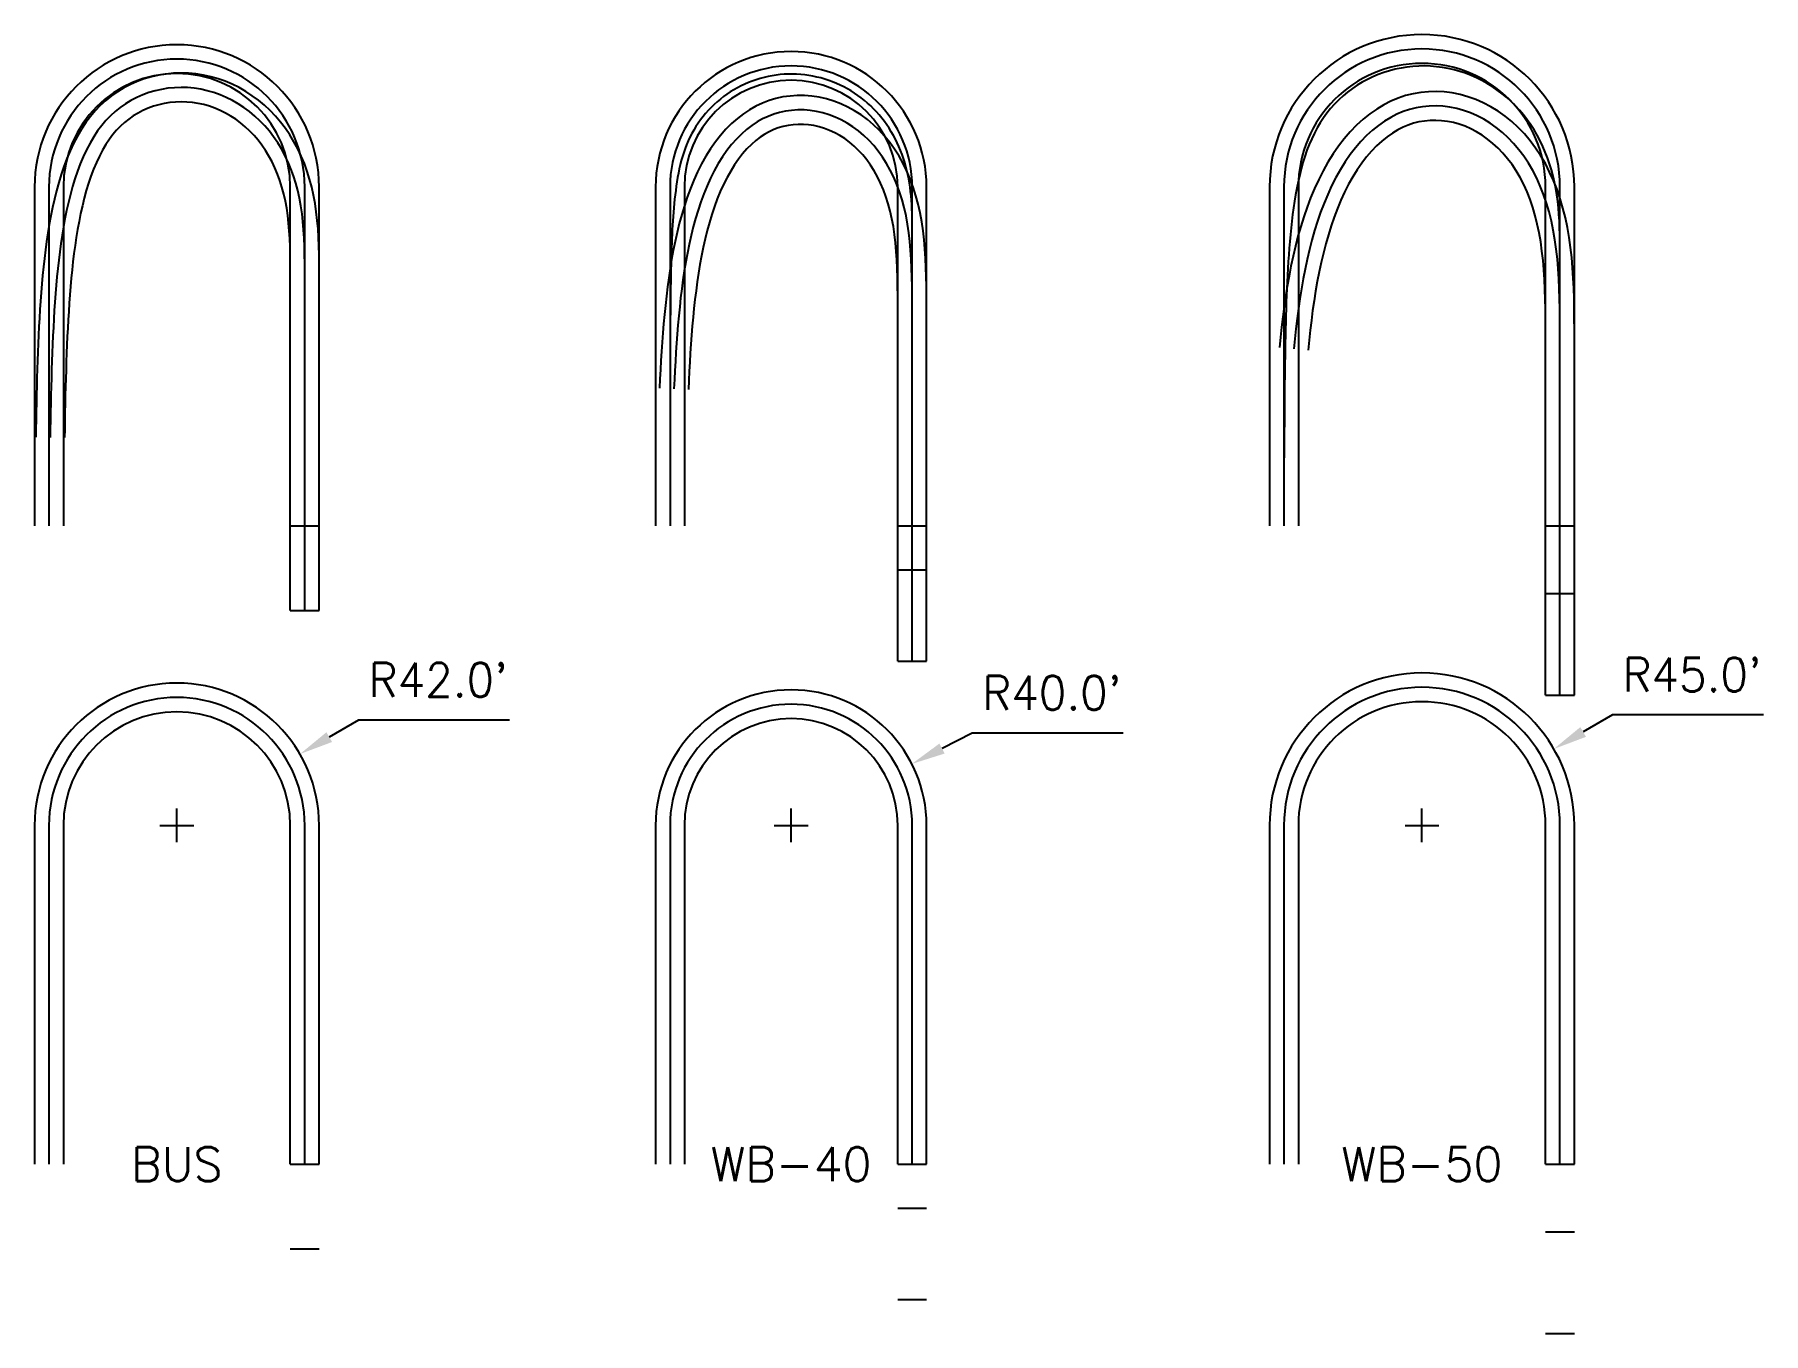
# Model space of a CAD drawing. Extents: x -16 to 1678, y -85 to 1191.
# Drawn here: x 403 to 913, y -3 to 380 of the extents above; entities that cross this region are included whole.
import ezdxf
from ezdxf.enums import TextEntityAlignment as Align

# ---------------------------------------------------------------- set-up
doc = ezdxf.new("R2010")
doc.units = 0
doc.header["$MEASUREMENT"] = 0
for name, color, linetype in [('CENTERLINE', 2, 'Continuous'), ('FRONT WHEEL', 3, 'Continuous'), ('REAR WHEEL', 6, 'Continuous'), ('STARTING AXLES', 7, 'Continuous'), ('text', 7, 'Continuous')]:
    doc.layers.add(name, color=color, linetype=linetype)
doc.styles.add('ROMANS', font='romans.shx', dxfattribs={"width": 0.95})
doc.styles.get("Standard").update_dxf_attribs({"font": 'ROMANS.shx', "width": 0.95})
doc.dimstyles.get("Standard").update_dxf_attribs({"dimscale": 100, "dimtxt": 0.1, "dimasz": 0.1, "dimexe": 0.05, "dimexo": 0.05, "dimgap": 0.025, "dimtad": 0, "dimtih": 1, "dimtoh": 1, "dimdec": 1, "dimzin": 0, "dimdsep": 46, "dimtxsty": 'ROMANS', "dimcen": 0.05, "dimadec": 0, "dimazin": 0, "dimtfac": 1, "dimtdec": 1, "dimtofl": 0, "dimtmove": 0, "dimatfit": 3, "dimfxl": 1, "dimtvp": 1, "dimtolj": 1, "dimtzin": 0, "dimarcsym": 0})

# ---------------------------------------------------------------- blocks, each defined once
blk = doc.blocks.new('*D3')
at = {"layer": 'Defpoints', "color": 0, "transparency": 16777216}
for p in [(481.08, 167.55), (444.73, 146.51)]:
    blk.add_point(p, dxfattribs=at)
at = {"layer": 'text', "color": 0, "lineweight": -2, "transparency": 16777216}
for p, q in [((498.39, 177.57), (489.74, 172.56)), ((542.96, 177.57), (498.39, 177.57)), ((444.73, 141.51), (444.73, 151.51)), ((439.73, 146.51), (449.73, 146.51))]:
    blk.add_line(p, q, dxfattribs=at)
at = {"layer": 'text', "color": 0, "transparency": 16777216}
blk.add_solid([(488.9, 174), (490.57, 171.12), (481.08, 167.55)], dxfattribs=at)
at = {"layer": 'text', "color": 0, "transparency": 16777216, "insert": (521.93, 189.47), "char_height": 10, "attachment_point": 5, "style": 'ROMANS'}
blk.add_mtext("\\A1;R42.0'", dxfattribs=at)
blk = doc.blocks.new('*D4')
at = {"layer": 'Defpoints', "color": 0, "transparency": 16777216}
for p in [(661.75, 164.65), (626.1, 146.51)]:
    blk.add_point(p, dxfattribs=at)
at = {"layer": 'text', "color": 0, "lineweight": -2, "transparency": 16777216}
for p, q in [((679.57, 173.72), (670.66, 169.18)), ((724.15, 173.72), (679.57, 173.72)), ((626.1, 141.51), (626.1, 151.51)), ((621.1, 146.51), (631.1, 146.51))]:
    blk.add_line(p, q, dxfattribs=at)
at = {"layer": 'text', "color": 0, "transparency": 16777216}
blk.add_solid([(669.91, 170.67), (671.42, 167.7), (661.75, 164.65)], dxfattribs=at)
at = {"layer": 'text', "color": 0, "transparency": 16777216, "insert": (703.11, 185.62), "char_height": 10, "attachment_point": 5, "style": 'ROMANS'}
blk.add_mtext("\\A1;R40.0'", dxfattribs=at)
blk = doc.blocks.new('*D5')
at = {"layer": 'Defpoints', "color": 0, "transparency": 16777216}
for p in [(851.31, 169.07), (812.37, 146.51)]:
    blk.add_point(p, dxfattribs=at)
at = {"layer": 'text', "color": 0, "lineweight": -2, "transparency": 16777216}
for p, q in [((868.62, 179.09), (859.96, 174.08)), ((913.19, 179.09), (868.62, 179.09)), ((812.37, 141.51), (812.37, 151.51)), ((807.37, 146.51), (817.37, 146.51))]:
    blk.add_line(p, q, dxfattribs=at)
at = {"layer": 'text', "color": 0, "transparency": 16777216}
blk.add_solid([(859.13, 175.52), (860.8, 172.64), (851.31, 169.07)], dxfattribs=at)
at = {"layer": 'text', "color": 0, "transparency": 16777216, "insert": (892.15, 191), "char_height": 10, "attachment_point": 5, "style": 'ROMANS'}
blk.add_mtext("\\A1;R45.0'", dxfattribs=at)

msp = doc.modelspace()

# ---------------------------------------------------------------- linework, layer by layer
at = {"layer": 'CENTERLINE'}
for points in [[(482.48, 234.97), (482.48, 334.97, 1), (406.98, 334.97), (406.98, 234.97)], [(853.12, 234.97), (853.12, 334.97, 1), (771.62, 334.97), (771.62, 234.97)], [(661.85, 234.97), (661.85, 334.97, 1), (590.35, 334.97), (590.35, 234.97)], [(482.48, 46.51), (482.48, 146.51, 1), (406.98, 146.51), (406.98, 46.51)], [(853.12, 46.51), (853.12, 146.51, 1), (771.62, 146.51), (771.62, 46.51)], [(661.85, 46.51), (661.85, 146.51, 1), (590.35, 146.51), (590.35, 46.51)]]:
    msp.add_lwpolyline(points, format="xyb", dxfattribs=at)
for points in [[(661.85, 221.97), (661.85, 223.27), (661.85, 224.57), (661.85, 225.87), (661.85, 227.17), (661.85, 228.47), (661.85, 229.77), (661.85, 231.07), (661.85, 232.37), (661.85, 233.67), (661.85, 234.97), (661.85, 236.27), (661.85, 237.57), (661.85, 238.87), (661.85, 240.17), (661.85, 241.47), (661.85, 242.77), (661.85, 244.07), (661.85, 245.37), (661.85, 246.67), (661.85, 247.97), (661.85, 249.27), (661.85, 250.57), (661.85, 251.87), (661.85, 253.17), (661.85, 254.47), (661.85, 255.77), (661.85, 257.07), (661.85, 258.37), (661.85, 259.67), (661.85, 260.97), (661.85, 262.27), (661.85, 263.57), (661.85, 264.87), (661.85, 266.17), (661.85, 267.47), (661.85, 268.77), (661.85, 270.07), (661.85, 271.37), (661.85, 272.67), (661.85, 273.97), (661.85, 275.27), (661.85, 276.57), (661.85, 277.87), (661.85, 279.17), (661.85, 280.47), (661.85, 281.77), (661.85, 283.07), (661.85, 284.37), (661.85, 285.67), (661.85, 286.97), (661.85, 288.27), (661.85, 289.57), (661.85, 290.87), (661.85, 292.17), (661.85, 293.47), (661.85, 294.77), (661.85, 296.07), (661.85, 297.37), (661.85, 298.67), (661.85, 299.97), (661.85, 301.27), (661.85, 302.57), (661.85, 303.87), (661.85, 305.17), (661.85, 306.47), (661.85, 307.77), (661.85, 309.07), (661.85, 310.37), (661.85, 311.67), (661.85, 312.97), (661.85, 314.27), (661.85, 315.57), (661.85, 316.87), (661.85, 318.17), (661.85, 319.47), (661.85, 320.77), (661.85, 322.07), (661.85, 323.37), (661.84, 324.67), (661.83, 325.96), (661.8, 327.25), (661.76, 328.54), (661.7, 329.82), (661.61, 331.1), (661.51, 332.37), (661.38, 333.64), (661.22, 334.89), (661.04, 336.14), (660.82, 337.39), (660.58, 338.62), (660.3, 339.84), (659.99, 341.05), (659.65, 342.25), (659.28, 343.43), (658.87, 344.6), (658.42, 345.76), (657.95, 346.9), (657.43, 348.02), (656.89, 349.13), (656.31, 350.21), (655.69, 351.27), (655.04, 352.32), (654.36, 353.33), (653.64, 354.33), (652.9, 355.3), (652.12, 356.24), (651.31, 357.15), (650.47, 358.04), (649.6, 358.89), (648.7, 359.71), (647.77, 360.5), (646.82, 361.26), (645.84, 361.98), (644.84, 362.67), (643.81, 363.32), (642.76, 363.94), (641.69, 364.52), (640.6, 365.06), (639.5, 365.55), (638.37, 366.01), (637.23, 366.43), (636.08, 366.81), (634.91, 367.15), (633.74, 367.44), (632.55, 367.69), (631.36, 367.9), (630.16, 368.07), (628.95, 368.19), (627.74, 368.27), (626.53, 368.3), (625.32, 368.29), (624.1, 368.24), (622.9, 368.14), (621.69, 368), (620.5, 367.82), (619.31, 367.59), (618.12, 367.32), (616.95, 367.01), (615.8, 366.65), (614.65, 366.25), (613.52, 365.82), (612.41, 365.34), (611.31, 364.82), (610.24, 364.26), (609.18, 363.67), (608.15, 363.03), (607.14, 362.36), (606.16, 361.65), (605.21, 360.91), (604.28, 360.13), (603.38, 359.32), (602.51, 358.48), (601.67, 357.61), (600.86, 356.7), (600.09, 355.77), (599.35, 354.81), (598.65, 353.82), (597.98, 352.81), (597.35, 351.78), (596.76, 350.72), (596.2, 349.65), (595.69, 348.55), (595.22, 347.44), (594.78, 346.3), (594.38, 345.14), (594.01, 343.95), (593.68, 342.75), (593.37, 341.52), (593.09, 340.29), (592.83, 339.04), (592.6, 337.78), (592.39, 336.52), (592.2, 335.25), (592.02, 333.97), (591.86, 332.69), (591.72, 331.41), (591.59, 330.12), (591.47, 328.83), (591.36, 327.54), (591.27, 326.25), (591.18, 324.95), (591.1, 323.66), (591.03, 322.36), (590.96, 321.07), (590.91, 319.77), (590.85, 318.47), (590.81, 317.17), (590.76, 315.87), (590.72, 314.57), (590.69, 313.28), (590.65, 311.98), (590.63, 310.68), (590.6, 309.38), (590.57, 308.08), (590.55, 306.78), (590.53, 305.48), (590.52, 304.18), (590.5, 302.88), (590.49, 301.58), (590.47, 300.28), (590.46, 298.98), (590.45, 297.68), (590.44, 296.38), (590.43, 295.08), (590.42, 293.78), (590.42, 292.48), (590.41, 291.18), (590.4, 289.88), (590.4, 288.58), (590.39, 287.28), (590.39, 285.98), (590.39, 284.68), (590.38, 283.38), (590.38, 282.08), (590.38, 280.78), (590.37, 279.48), (590.37, 278.18), (590.37, 276.88), (590.37, 275.58), (590.36, 274.28), (590.36, 272.98), (590.36, 271.68), (590.36, 270.38), (590.36, 269.08), (590.36, 267.78), (590.36, 266.48), (590.36, 265.18), (590.36, 263.88), (590.35, 262.58), (590.35, 261.28), (590.35, 259.98), (590.35, 258.68), (590.35, 257.38), (590.35, 256.08), (590.35, 254.78), (590.35, 253.48), (590.35, 252.18), (590.35, 250.88), (590.35, 249.58), (590.35, 248.28)], [(853.12, 214.97), (853.12, 216.97), (853.12, 218.97), (853.12, 220.97), (853.12, 222.97), (853.12, 224.97), (853.12, 226.97), (853.12, 228.97), (853.12, 230.97), (853.12, 232.97), (853.12, 234.97), (853.12, 236.97), (853.12, 238.97), (853.12, 240.97), (853.12, 242.97), (853.12, 244.97), (853.12, 246.97), (853.12, 248.97), (853.12, 250.97), (853.12, 252.97), (853.12, 254.97), (853.12, 256.97), (853.12, 258.97), (853.12, 260.97), (853.12, 262.97), (853.12, 264.97), (853.12, 266.97), (853.12, 268.97), (853.12, 270.97), (853.12, 272.97), (853.12, 274.97), (853.12, 276.97), (853.12, 278.97), (853.12, 280.97), (853.12, 282.97), (853.12, 284.97), (853.12, 286.97), (853.12, 288.97), (853.12, 290.97), (853.12, 292.97), (853.12, 294.97), (853.12, 296.97), (853.12, 298.97), (853.12, 300.97), (853.12, 302.97), (853.12, 304.97), (853.12, 306.97), (853.12, 308.97), (853.12, 310.97), (853.12, 312.97), (853.12, 314.97), (853.12, 316.97), (853.11, 318.96), (853.08, 320.95), (853.02, 322.93), (852.94, 324.89), (852.82, 326.85), (852.65, 328.79), (852.44, 330.71), (852.18, 332.61), (851.87, 334.49), (851.5, 336.36), (851.08, 338.2), (850.6, 340.01), (850.05, 341.79), (849.44, 343.55), (848.78, 345.27), (848.04, 346.96), (847.25, 348.62), (846.39, 350.23), (845.47, 351.8), (844.49, 353.33), (843.45, 354.8), (842.35, 356.23), (841.19, 357.61), (839.98, 358.93), (838.71, 360.19), (837.39, 361.39), (836.01, 362.52), (834.59, 363.6), (833.13, 364.6), (831.62, 365.53), (830.07, 366.39), (828.49, 367.18), (826.87, 367.89), (825.23, 368.53), (823.56, 369.08), (821.86, 369.56), (820.15, 369.95), (818.42, 370.26), (816.67, 370.49), (814.92, 370.64), (813.17, 370.7), (811.42, 370.68), (809.67, 370.57), (807.93, 370.38), (806.2, 370.1), (804.49, 369.74), (802.79, 369.3), (801.12, 368.78), (799.48, 368.18), (797.87, 367.5), (796.3, 366.74), (794.76, 365.9), (793.27, 365), (791.82, 364.02), (790.43, 362.97), (789.08, 361.85), (787.8, 360.68), (786.57, 359.44), (785.4, 358.14), (784.3, 356.78), (783.27, 355.38), (782.31, 353.92), (781.41, 352.43), (780.59, 350.87), (779.81, 349.23), (779.09, 347.54), (778.42, 345.8), (777.81, 344.01), (777.24, 342.18), (776.73, 340.32), (776.26, 338.44), (775.82, 336.54), (775.43, 334.62), (775.07, 332.69), (774.75, 330.74), (774.45, 328.79), (774.19, 326.82), (773.94, 324.85), (773.72, 322.88), (773.52, 320.9), (773.34, 318.91), (773.18, 316.93), (773.03, 314.94), (772.9, 312.95), (772.78, 310.95), (772.67, 308.96), (772.57, 306.97), (772.48, 304.97), (772.4, 302.97), (772.32, 300.98), (772.25, 298.98), (772.19, 296.98), (772.14, 294.98), (772.09, 292.98), (772.05, 290.98), (772, 288.98), (771.97, 286.98), (771.94, 284.99), (771.91, 282.99), (771.88, 280.99), (771.85, 278.99), (771.83, 276.99), (771.81, 274.99), (771.79, 272.99), (771.78, 270.99), (771.76, 268.99), (771.75, 266.99), (771.74, 264.99), (771.72, 262.99), (771.71, 260.99), (771.71, 258.99), (771.7, 256.99), (771.69, 254.99)], [(482.48, 209.97), (482.48, 212.47), (482.48, 214.97), (482.48, 217.47), (482.48, 219.97), (482.48, 222.47), (482.48, 224.97), (482.48, 227.47), (482.48, 229.97), (482.48, 232.47), (482.48, 234.97), (482.48, 237.47), (482.48, 239.97), (482.48, 242.47), (482.48, 244.97), (482.48, 247.47), (482.48, 249.97), (482.48, 252.47), (482.48, 254.97), (482.48, 257.47), (482.48, 259.97), (482.48, 262.47), (482.48, 264.97), (482.48, 267.47), (482.48, 269.97), (482.48, 272.47), (482.48, 274.97), (482.48, 277.47), (482.48, 279.97), (482.48, 282.47), (482.48, 284.97), (482.48, 287.47), (482.48, 289.97), (482.48, 292.47), (482.48, 294.97), (482.48, 297.47), (482.48, 299.97), (482.48, 302.47), (482.48, 304.97), (482.48, 307.47), (482.48, 309.97), (482.48, 312.47), (482.46, 314.96), (482.41, 317.43), (482.32, 319.88), (482.18, 322.3), (481.98, 324.7), (481.71, 327.06), (481.37, 329.38), (480.95, 331.66), (480.45, 333.9), (479.86, 336.09), (479.19, 338.23), (478.43, 340.31), (477.58, 342.34), (476.65, 344.3), (475.62, 346.2), (474.51, 348.02), (473.32, 349.77), (472.05, 351.44), (470.69, 353.03), (469.26, 354.52), (467.76, 355.93), (466.19, 357.23), (464.56, 358.44), (462.86, 359.55), (461.12, 360.54), (459.33, 361.43), (457.49, 362.2), (455.62, 362.86), (453.72, 363.4), (451.8, 363.82), (449.86, 364.12), (447.92, 364.3), (445.97, 364.36), (444.03, 364.29), (442.1, 364.1), (440.19, 363.8), (438.31, 363.37), (436.46, 362.82), (434.66, 362.16), (432.9, 361.39), (431.2, 360.51), (429.57, 359.52), (428, 358.43), (426.51, 357.24), (425.1, 355.96), (423.78, 354.59), (422.54, 353.13), (421.34, 351.53), (420.19, 349.79), (419.1, 347.93), (418.07, 345.97), (417.11, 343.92), (416.22, 341.79), (415.39, 339.61), (414.63, 337.36), (413.93, 335.08), (413.29, 332.75), (412.71, 330.4), (412.18, 328.02), (411.69, 325.62), (411.25, 323.2), (410.85, 320.76), (410.48, 318.32), (410.15, 315.86), (409.85, 313.4), (409.58, 310.93), (409.33, 308.45), (409.11, 305.97), (408.91, 303.49), (408.73, 301), (408.56, 298.51), (408.41, 296.02), (408.27, 293.53), (408.15, 291.04), (408.04, 288.54), (407.94, 286.04), (407.85, 283.55), (407.76, 281.05), (407.69, 278.55), (407.62, 276.05), (407.56, 273.56), (407.51, 271.06), (407.46, 268.56), (407.41, 266.06), (407.37, 263.56), (407.33, 261.06)], [(661.85, 194.97), (661.85, 197.67), (661.85, 200.37), (661.85, 203.07), (661.85, 205.77), (661.85, 208.47), (661.85, 211.17), (661.85, 213.87), (661.85, 216.57), (661.85, 219.27), (661.85, 221.97), (661.85, 224.67), (661.85, 227.37), (661.85, 230.07), (661.85, 232.77), (661.85, 235.47), (661.85, 238.17), (661.85, 240.87), (661.85, 243.57), (661.85, 246.27), (661.85, 248.97), (661.85, 251.67), (661.85, 254.37), (661.85, 257.07), (661.85, 259.77), (661.85, 262.47), (661.85, 265.17), (661.85, 267.87), (661.85, 270.57), (661.85, 273.27), (661.85, 275.97), (661.85, 278.67), (661.85, 281.37), (661.85, 284.07), (661.85, 286.77), (661.85, 289.47), (661.85, 292.17), (661.85, 294.87), (661.85, 297.57), (661.84, 300.27), (661.84, 302.97), (661.81, 305.66), (661.76, 308.34), (661.69, 311.02), (661.57, 313.67), (661.39, 316.3), (661.16, 318.9), (660.86, 321.46), (660.49, 323.98), (660.03, 326.45), (659.49, 328.87), (658.86, 331.22), (658.14, 333.51), (657.32, 335.73), (656.41, 337.87), (655.4, 339.92), (654.3, 341.89), (653.12, 343.76), (651.84, 345.53), (650.49, 347.2), (649.05, 348.76), (647.55, 350.21), (645.97, 351.54), (644.33, 352.74), (642.64, 353.83), (640.9, 354.78), (639.13, 355.6), (637.31, 356.3), (635.48, 356.85), (633.62, 357.27), (631.77, 357.56), (629.91, 357.71), (628.07, 357.72), (626.24, 357.6), (624.44, 357.35), (622.68, 356.97), (620.96, 356.46), (619.3, 355.83), (617.67, 355.07), (616.08, 354.17), (614.51, 353.13), (612.96, 351.94), (611.44, 350.6), (609.96, 349.12), (608.53, 347.49), (607.16, 345.74), (605.84, 343.85), (604.6, 341.86), (603.42, 339.77), (602.32, 337.58), (601.3, 335.32), (600.34, 332.99), (599.46, 330.6), (598.65, 328.16), (597.9, 325.68), (597.21, 323.16), (596.58, 320.61), (596.01, 318.04), (595.49, 315.44), (595.01, 312.83), (594.57, 310.2), (594.18, 307.55), (593.82, 304.9), (593.49, 302.24), (593.2, 299.57), (592.93, 296.9), (592.68, 294.22), (592.46, 291.54), (592.26, 288.86), (592.08, 286.17), (591.92, 283.48), (591.77, 280.79), (591.63, 278.09), (591.51, 275.4)], [(853.12, 184.97), (853.12, 187.97), (853.12, 190.97), (853.12, 193.97), (853.12, 196.97), (853.12, 199.97), (853.12, 202.97), (853.12, 205.97), (853.12, 208.97), (853.12, 211.97), (853.12, 214.97), (853.12, 217.97), (853.12, 220.97), (853.12, 223.97), (853.12, 226.97), (853.12, 229.97), (853.12, 232.97), (853.12, 235.97), (853.12, 238.97), (853.12, 241.97), (853.12, 244.97), (853.12, 247.97), (853.12, 250.97), (853.12, 253.97), (853.12, 256.97), (853.12, 259.97), (853.12, 262.97), (853.12, 265.97), (853.12, 268.97), (853.12, 271.97), (853.12, 274.97), (853.12, 277.97), (853.12, 280.97), (853.12, 283.97), (853.12, 286.97), (853.12, 289.97), (853.11, 292.97), (853.1, 295.96), (853.06, 298.96), (853.01, 301.94), (852.91, 304.91), (852.78, 307.87), (852.59, 310.8), (852.34, 313.71), (852.02, 316.58), (851.63, 319.41), (851.15, 322.2), (850.58, 324.92), (849.91, 327.6), (849.15, 330.2), (848.28, 332.73), (847.31, 335.18), (846.24, 337.54), (845.08, 339.81), (843.81, 341.97), (842.44, 344.03), (840.98, 345.98), (839.44, 347.8), (837.8, 349.5), (836.1, 351.08), (834.32, 352.51), (832.48, 353.81), (830.59, 354.97), (828.65, 355.98), (826.67, 356.84), (824.66, 357.56), (822.63, 358.12), (820.6, 358.53), (818.56, 358.79), (816.53, 358.9), (814.53, 358.86), (812.55, 358.67), (810.61, 358.33), (808.72, 357.86), (806.85, 357.23), (804.99, 356.46), (803.15, 355.52), (801.32, 354.43), (799.52, 353.17), (797.75, 351.74), (796.02, 350.16), (794.34, 348.42), (792.72, 346.54), (791.16, 344.52), (789.68, 342.38), (788.27, 340.13), (786.95, 337.77), (785.7, 335.33), (784.54, 332.8), (783.45, 330.21), (782.45, 327.55), (781.51, 324.84), (780.65, 322.09), (779.86, 319.3), (779.13, 316.47), (778.46, 313.61), (777.85, 310.74), (777.29, 307.84), (776.77, 304.92), (776.31, 301.99), (775.88, 299.05), (775.49, 296.1), (775.13, 293.14), (774.81, 290.18), (774.52, 287.2)], [(657.6, 194.97), (657.6, 197.67), (657.6, 200.37), (657.6, 203.07), (657.6, 205.77), (657.6, 208.47), (657.6, 211.17), (657.6, 213.87), (657.6, 216.57), (657.6, 219.27), (657.6, 221.97), (657.6, 224.67), (657.6, 227.37), (657.6, 230.07), (657.6, 232.77), (657.6, 235.47), (657.6, 238.17), (657.6, 240.87), (657.6, 243.57), (657.6, 246.27), (657.6, 248.97), (657.6, 251.67), (657.6, 254.37), (657.6, 257.07), (657.6, 259.77), (657.6, 262.47), (657.6, 265.17), (657.6, 267.87), (657.6, 270.57), (657.6, 273.27), (657.6, 275.97), (657.6, 278.67), (657.6, 281.37), (657.6, 284.07), (657.6, 286.77), (657.6, 289.47), (657.6, 292.17)]]:
    msp.add_lwpolyline(points, dxfattribs=at)
at = {"layer": 'FRONT WHEEL'}
for points in [[(857.37, 234.97), (857.37, 334.97, 1), (767.37, 334.97), (767.37, 234.97)], [(486.73, 234.97), (486.73, 334.97, 1), (402.73, 334.97), (402.73, 234.97)], [(666.1, 234.97), (666.1, 334.97, 1), (586.1, 334.97), (586.1, 234.97)], [(478.23, 234.97), (478.23, 334.97, 1), (411.23, 334.97), (411.23, 234.97)], [(848.87, 234.97), (848.87, 334.97, 1), (775.87, 334.97), (775.87, 234.97)], [(657.6, 234.97), (657.6, 334.97, 1), (594.6, 334.97), (594.6, 234.97)], [(857.37, 46.51), (857.37, 146.51, 1), (767.37, 146.51), (767.37, 46.51)], [(486.73, 46.51), (486.73, 146.51, 1), (402.73, 146.51), (402.73, 46.51)], [(666.1, 46.51), (666.1, 146.51, 1), (586.1, 146.51), (586.1, 46.51)], [(478.23, 46.51), (478.23, 146.51, 1), (411.23, 146.51), (411.23, 46.51)], [(848.87, 46.51), (848.87, 146.51, 1), (775.87, 146.51), (775.87, 46.51)], [(657.6, 46.51), (657.6, 146.51, 1), (594.6, 146.51), (594.6, 46.51)]]:
    msp.add_lwpolyline(points, format="xyb", dxfattribs=at)
at = {"layer": 'REAR WHEEL'}
for points in [[(486.73, 209.97), (486.73, 212.47), (486.73, 214.97), (486.73, 217.47), (486.73, 219.97), (486.73, 222.47), (486.73, 224.97), (486.73, 227.47), (486.73, 229.97), (486.73, 232.47), (486.73, 234.97), (486.73, 237.47), (486.73, 239.97), (486.73, 242.47), (486.73, 244.97), (486.73, 247.47), (486.73, 249.97), (486.73, 252.47), (486.73, 254.97), (486.73, 257.47), (486.73, 259.97), (486.73, 262.47), (486.73, 264.97), (486.73, 267.47), (486.73, 269.97), (486.73, 272.47), (486.73, 274.97), (486.73, 277.47), (486.73, 279.97), (486.73, 282.47), (486.73, 284.97), (486.73, 287.47), (486.73, 289.97), (486.73, 292.47), (486.73, 294.97), (486.73, 297.47), (486.73, 299.97), (486.73, 302.47), (486.73, 304.97), (486.73, 307.47), (486.73, 309.97), (486.73, 312.49), (486.71, 315.01), (486.66, 317.55), (486.57, 320.08), (486.42, 322.6), (486.21, 325.11), (485.92, 327.6), (485.56, 330.07), (485.11, 332.51), (484.58, 334.91), (483.94, 337.27), (483.22, 339.59), (482.39, 341.86), (481.46, 344.07), (480.44, 346.23), (479.31, 348.31), (478.09, 350.33), (476.77, 352.26), (475.35, 354.11), (473.85, 355.88), (472.25, 357.55), (470.57, 359.11), (468.82, 360.58), (466.98, 361.93), (465.08, 363.17), (463.12, 364.3), (461.09, 365.3), (459.02, 366.17), (456.91, 366.91), (454.76, 367.52), (452.58, 368), (450.38, 368.34), (448.17, 368.54), (445.96, 368.61), (443.75, 368.53), (441.55, 368.32), (439.38, 367.97), (437.23, 367.48), (435.13, 366.86), (433.07, 366.11), (431.06, 365.22), (429.12, 364.21), (427.25, 363.08), (425.46, 361.84), (423.75, 360.48), (422.14, 359.01), (420.63, 357.45), (419.21, 355.78), (417.86, 353.97), (416.58, 352.04), (415.38, 349.99), (414.26, 347.86), (413.22, 345.65), (412.27, 343.37), (411.39, 341.04), (410.58, 338.67), (409.85, 336.26), (409.18, 333.83), (408.57, 331.37), (408.02, 328.9), (407.52, 326.42), (407.06, 323.92), (406.65, 321.42), (406.27, 318.91), (405.94, 316.4), (405.63, 313.89), (405.35, 311.37), (405.1, 308.85), (404.88, 306.34), (404.67, 303.82), (404.49, 301.3), (404.32, 298.78), (404.17, 296.27), (404.03, 293.75), (403.91, 291.24), (403.79, 288.72), (403.69, 286.21), (403.6, 283.7), (403.52, 281.18), (403.44, 278.67), (403.37, 276.16), (403.31, 273.66), (403.26, 271.15), (403.21, 268.64), (403.16, 266.13), (403.12, 263.63), (403.08, 261.12)], [(857.37, 184.97), (857.37, 187.97), (857.37, 190.97), (857.37, 193.97), (857.37, 196.97), (857.37, 199.97), (857.37, 202.97), (857.37, 205.97), (857.37, 208.97), (857.37, 211.97), (857.37, 214.97), (857.37, 217.97), (857.37, 220.97), (857.37, 223.97), (857.37, 226.97), (857.37, 229.97), (857.37, 232.97), (857.37, 235.97), (857.37, 238.97), (857.37, 241.97), (857.37, 244.97), (857.37, 247.97), (857.37, 250.97), (857.37, 253.97), (857.37, 256.97), (857.37, 259.97), (857.37, 262.97), (857.37, 265.97), (857.37, 268.97), (857.37, 271.97), (857.37, 274.97), (857.37, 277.97), (857.37, 280.97), (857.37, 283.97), (857.37, 286.97), (857.37, 289.97), (857.36, 292.98), (857.35, 296), (857.31, 299.02), (857.26, 302.05), (857.16, 305.08), (857.02, 308.1), (856.83, 311.12), (856.57, 314.12), (856.24, 317.11), (855.83, 320.07), (855.32, 322.99), (854.72, 325.87), (854.01, 328.71), (853.2, 331.49), (852.27, 334.2), (851.23, 336.84), (850.07, 339.39), (848.8, 341.86), (847.41, 344.22), (845.91, 346.48), (844.31, 348.63), (842.6, 350.65), (840.78, 352.54), (838.88, 354.29), (836.89, 355.9), (834.82, 357.36), (832.68, 358.67), (830.48, 359.81), (828.24, 360.8), (825.94, 361.61), (823.62, 362.25), (821.29, 362.73), (818.95, 363.02), (816.6, 363.15), (814.28, 363.1), (811.99, 362.88), (809.74, 362.49), (807.53, 361.94), (805.35, 361.22), (803.21, 360.32), (801.09, 359.24), (799.01, 357.99), (796.97, 356.57), (794.98, 354.97), (793.05, 353.21), (791.2, 351.29), (789.42, 349.23), (787.73, 347.03), (786.13, 344.72), (784.62, 342.3), (783.2, 339.78), (781.88, 337.18), (780.64, 334.51), (779.5, 331.78), (778.45, 329), (777.48, 326.17), (776.58, 323.3), (775.76, 320.41), (775, 317.48), (774.31, 314.54), (773.68, 311.58), (773.11, 308.61), (772.58, 305.63), (772.1, 302.64), (771.67, 299.64), (771.27, 296.63), (770.91, 293.63), (770.58, 290.62), (770.29, 287.62)], [(478.23, 209.97), (478.23, 212.47), (478.23, 214.97), (478.23, 217.47), (478.23, 219.97), (478.23, 222.47), (478.23, 224.97), (478.23, 227.47), (478.23, 229.97), (478.23, 232.47), (478.23, 234.97), (478.23, 237.47), (478.23, 239.97), (478.23, 242.47), (478.23, 244.97), (478.23, 247.47), (478.23, 249.97), (478.23, 252.47), (478.23, 254.97), (478.23, 257.47), (478.23, 259.97), (478.23, 262.47), (478.23, 264.97), (478.23, 267.47), (478.23, 269.97), (478.23, 272.47), (478.23, 274.97), (478.23, 277.47), (478.23, 279.97), (478.23, 282.47), (478.23, 284.97), (478.23, 287.47), (478.23, 289.97), (478.23, 292.47), (478.23, 294.97), (478.23, 297.47), (478.23, 299.97), (478.23, 302.47), (478.23, 304.97), (478.23, 307.47), (478.23, 309.96), (478.23, 312.45), (478.21, 314.9), (478.16, 317.31), (478.07, 319.68), (477.94, 322), (477.75, 324.28), (477.49, 326.51), (477.17, 328.68), (476.78, 330.81), (476.32, 332.88), (475.78, 334.9), (475.16, 336.86), (474.47, 338.76), (473.7, 340.6), (472.86, 342.38), (471.93, 344.08), (470.94, 345.72), (469.87, 347.28), (468.74, 348.77), (467.54, 350.18), (466.27, 351.5), (464.95, 352.74), (463.56, 353.89), (462.13, 354.95), (460.65, 355.92), (459.12, 356.79), (457.56, 357.56), (455.96, 358.24), (454.33, 358.81), (452.68, 359.28), (451.02, 359.64), (449.34, 359.9), (447.66, 360.06), (445.98, 360.1), (444.3, 360.05), (442.64, 359.89), (441, 359.62), (439.38, 359.25), (437.8, 358.79), (436.25, 358.22), (434.74, 357.56), (433.28, 356.8), (431.88, 355.95), (430.54, 355.02), (429.27, 354), (428.06, 352.91), (426.93, 351.74), (425.86, 350.48), (424.82, 349.08), (423.8, 347.54), (422.81, 345.87), (421.88, 344.08), (420.99, 342.19), (420.17, 340.22), (419.39, 338.17), (418.68, 336.06), (418.01, 333.89), (417.4, 331.68), (416.85, 329.42), (416.33, 327.13), (415.86, 324.81), (415.44, 322.47), (415.05, 320.1), (414.69, 317.72), (414.37, 315.32), (414.07, 312.91), (413.81, 310.48), (413.56, 308.05), (413.35, 305.61), (413.15, 303.16), (412.96, 300.7), (412.8, 298.24), (412.65, 295.78), (412.52, 293.31), (412.4, 290.84), (412.29, 288.36), (412.19, 285.88), (412.09, 283.4), (412.01, 280.92), (411.94, 278.43), (411.87, 275.95), (411.81, 273.46), (411.76, 270.97), (411.71, 268.48), (411.66, 265.99), (411.62, 263.49), (411.58, 261)], [(666.1, 194.97), (666.1, 197.67), (666.1, 200.37), (666.1, 203.07), (666.1, 205.77), (666.1, 208.47), (666.1, 211.17), (666.1, 213.87), (666.1, 216.57), (666.1, 219.27), (666.1, 221.97), (666.1, 224.67), (666.1, 227.37), (666.1, 230.07), (666.1, 232.77), (666.1, 235.47), (666.1, 238.17), (666.1, 240.87), (666.1, 243.57), (666.1, 246.27), (666.1, 248.97), (666.1, 251.67), (666.1, 254.37), (666.1, 257.07), (666.1, 259.77), (666.1, 262.47), (666.1, 265.17), (666.1, 267.87), (666.1, 270.57), (666.1, 273.27), (666.1, 275.97), (666.1, 278.67), (666.1, 281.37), (666.1, 284.07), (666.1, 286.77), (666.1, 289.47), (666.1, 292.17), (666.1, 292.17), (666.1, 294.87), (666.1, 297.57), (666.09, 300.28), (666.09, 302.99), (666.06, 305.71), (666.01, 308.44), (665.93, 311.18), (665.81, 313.9), (665.63, 316.63), (665.39, 319.33), (665.08, 322.02), (664.68, 324.68), (664.2, 327.3), (663.62, 329.88), (662.94, 332.41), (662.16, 334.89), (661.27, 337.3), (660.27, 339.63), (659.17, 341.89), (657.96, 344.06), (656.64, 346.14), (655.22, 348.12), (653.7, 349.98), (652.09, 351.74), (650.39, 353.37), (648.61, 354.88), (646.74, 356.25), (644.81, 357.48), (642.82, 358.58), (640.78, 359.52), (638.69, 360.32), (636.57, 360.96), (634.42, 361.45), (632.26, 361.78), (630.1, 361.96), (627.94, 361.97), (625.8, 361.83), (623.69, 361.54), (621.62, 361.09), (619.6, 360.49), (617.64, 359.74), (615.73, 358.85), (613.86, 357.8), (612.04, 356.59), (610.26, 355.22), (608.53, 353.7), (606.86, 352.03), (605.26, 350.21), (603.74, 348.26), (602.3, 346.2), (600.94, 344.03), (599.67, 341.76), (598.49, 339.42), (597.39, 337.01), (596.38, 334.53), (595.45, 332.01), (594.6, 329.45), (593.81, 326.85), (593.1, 324.23), (592.45, 321.58), (591.85, 318.92), (591.31, 316.24), (590.82, 313.55), (590.37, 310.86), (589.97, 308.15), (589.6, 305.45), (589.27, 302.73), (588.97, 300.02), (588.7, 297.31), (588.45, 294.59), (588.23, 291.87), (588.02, 289.16), (587.84, 286.44), (587.67, 283.72), (587.52, 281.01), (587.39, 278.3), (587.27, 275.59)], [(657.6, 294.87), (657.6, 297.57), (657.59, 300.26), (657.59, 302.94), (657.56, 305.6), (657.52, 308.24), (657.44, 310.86), (657.32, 313.44), (657.16, 315.97), (656.93, 318.46), (656.65, 320.9), (656.3, 323.28), (655.87, 325.6), (655.36, 327.85), (654.78, 330.03), (654.11, 332.13), (653.37, 334.16), (652.54, 336.1), (651.63, 337.95), (650.65, 339.72), (649.59, 341.38), (648.47, 342.95), (647.27, 344.42), (646.01, 345.79), (644.7, 347.05), (643.34, 348.2), (641.92, 349.24), (640.47, 350.17), (638.99, 350.99), (637.47, 351.69), (635.94, 352.27), (634.39, 352.74), (632.83, 353.1), (631.28, 353.34), (629.73, 353.46), (628.19, 353.47), (626.67, 353.37), (625.19, 353.16), (623.73, 352.85), (622.32, 352.43), (620.96, 351.91), (619.62, 351.28), (618.3, 350.54), (616.98, 349.67), (615.66, 348.66), (614.36, 347.51), (613.07, 346.21), (611.8, 344.78), (610.58, 343.21), (609.39, 341.51), (608.26, 339.69), (607.18, 337.77), (606.16, 335.75), (605.2, 333.64), (604.3, 331.45), (603.47, 329.19), (602.7, 326.88), (601.98, 324.51), (601.33, 322.09), (600.72, 319.64), (600.17, 317.15), (599.66, 314.64), (599.2, 312.1), (598.77, 309.53), (598.39, 306.95), (598.03, 304.36), (597.71, 301.75), (597.42, 299.13), (597.16, 296.5), (596.92, 293.86), (596.7, 291.21), (596.5, 288.55), (596.32, 285.9), (596.16, 283.23), (596.01, 280.56), (595.88, 277.89), (595.76, 275.21)], [(848.87, 184.97), (848.87, 187.97), (848.87, 190.97), (848.87, 193.97), (848.87, 196.97), (848.87, 199.97), (848.87, 202.97), (848.87, 205.97), (848.87, 208.97), (848.87, 211.97), (848.87, 214.97), (848.87, 217.97), (848.87, 220.97), (848.87, 223.97), (848.87, 226.97), (848.87, 229.97), (848.87, 232.97), (848.87, 235.97), (848.87, 238.97), (848.87, 241.97), (848.87, 244.97), (848.87, 247.97), (848.87, 250.97), (848.87, 253.97), (848.87, 256.97), (848.87, 259.97), (848.87, 262.97), (848.87, 265.97), (848.87, 268.97), (848.87, 271.97), (848.87, 274.97), (848.87, 277.97), (848.87, 280.97), (848.87, 283.97), (848.87, 286.97), (848.87, 289.96), (848.86, 292.95), (848.85, 295.93), (848.81, 298.89), (848.76, 301.83), (848.67, 304.75), (848.54, 307.64), (848.35, 310.48), (848.11, 313.29), (847.81, 316.05), (847.43, 318.75), (846.97, 321.4), (846.43, 323.98), (845.81, 326.48), (845.09, 328.92), (844.29, 331.26), (843.4, 333.52), (842.42, 335.69), (841.35, 337.75), (840.2, 339.72), (838.97, 341.58), (837.66, 343.32), (836.28, 344.95), (834.83, 346.47), (833.32, 347.86), (831.76, 349.12), (830.15, 350.26), (828.49, 351.27), (826.82, 352.14), (825.11, 352.89), (823.38, 353.5), (821.64, 353.98), (819.91, 354.33), (818.18, 354.55), (816.46, 354.64), (814.78, 354.61), (813.12, 354.45), (811.49, 354.17), (809.91, 353.77), (808.34, 353.25), (806.77, 352.6), (805.21, 351.8), (803.64, 350.86), (802.07, 349.76), (800.52, 348.51), (798.98, 347.11), (797.48, 345.55), (796.01, 343.85), (794.59, 342.01), (793.23, 340.05), (791.93, 337.96), (790.69, 335.77), (789.53, 333.47), (788.43, 331.09), (787.4, 328.64), (786.44, 326.11), (785.55, 323.52), (784.73, 320.87), (783.96, 318.18), (783.26, 315.45), (782.61, 312.69), (782.01, 309.89), (781.47, 307.07), (780.97, 304.22), (780.51, 301.35), (780.09, 298.47), (779.71, 295.57), (779.36, 292.66), (779.04, 289.74), (778.74, 286.79)]]:
    msp.add_lwpolyline(points, dxfattribs=at)
at = {"layer": 'STARTING AXLES'}
for p, q in [((478.23, 234.97), (486.73, 234.97)), ((657.6, 234.97), (666.1, 234.97)), ((848.87, 234.97), (857.37, 234.97)), ((657.6, 221.97), (666.1, 221.97)), ((848.87, 214.97), (857.37, 214.97)), ((478.23, 209.97), (486.73, 209.97)), ((657.6, 194.97), (666.1, 194.97)), ((848.87, 184.97), (857.37, 184.97)), ((478.23, 46.51), (486.73, 46.51)), ((657.6, 46.51), (666.1, 46.51)), ((848.87, 46.51), (857.37, 46.51)), ((657.6, 33.51), (666.1, 33.51)), ((848.87, 26.51), (857.37, 26.51)), ((478.23, 21.51), (486.73, 21.51)), ((657.6, 6.51), (666.1, 6.51)), ((848.87, -3.49), (857.37, -3.49))]:
    msp.add_line(p, q, dxfattribs=at)

# ---------------------------------------------------------------- texts
at = {"layer": 'text'}
for s, p in [('BUS', (444.73, 46.51)), ('WB-40', (626.1, 46.51)), ('WB-50', (812.37, 46.51))]:
    msp.add_text(s, height=10, dxfattribs=at).set_placement(p, align=Align.MIDDLE)

# ---------------------------------------------------------------- dimensions: what is measured, and where the dimension line sits
for center, mpoint, picture, middle in [((444.73, 146.51), (481.08, 167.55), '*D3', (521.93, 189.47)), ((812.37, 146.51), (851.31, 169.07), '*D5', (892.15, 191)), ((626.1, 146.51), (661.75, 164.65), '*D4', (703.11, 185.62))]:
    dim = msp.add_radius_dim(center=center, mpoint=mpoint, dimstyle='Standard', override={"dimpost": "'"}, dxfattribs=at)
    dim.commit()
    dim.dimension.update_dxf_attribs({"geometry": picture, "text_midpoint": middle})

doc.saveas('drawing.dxf')
